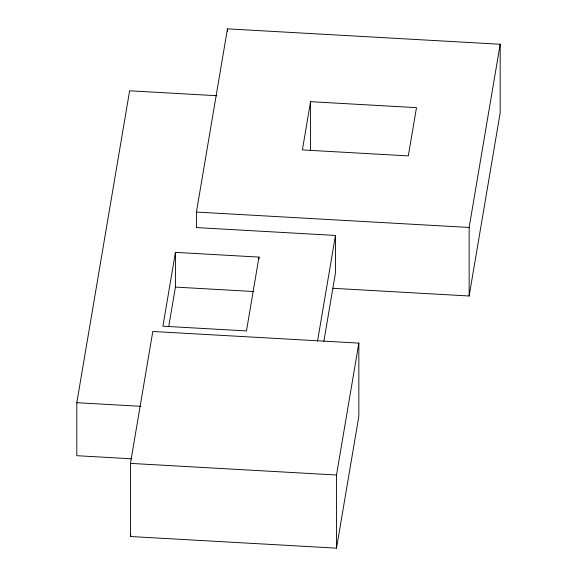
<?xml version="1.0" encoding="UTF-8"?>
<svg xmlns="http://www.w3.org/2000/svg" width="577" height="577" viewBox="0 0 577 577"><rect width="100%" height="100%" fill="white"/><g stroke="black" fill="none" stroke-linecap="round" stroke-linejoin="round"><path stroke-width="0.87" d="M131.945 458.816L76.813 455.7L76.813 402.703L129.623 90.798L216.966 95.732M130.46 463.389L152.797 331.479L358.844 343.113L358.844 416.241L336.514 548.15L130.46 536.523L130.46 463.389L336.514 475.015L358.844 343.113M175.422 252.373L162.916 326.2L246.466 330.924L258.979 257.09L175.422 252.373L175.422 287.094L168.722 326.647M130.46 536.523L130.755 534.749M323.863 341.324L335.453 272.914L335.453 235.445L196.425 227.59L196.425 212.055L227.468 28.85L500.187 44.256L500.187 112.789L469.144 295.994L333.073 288.312M310.556 101.675L302.384 149.919L408.314 155.898L416.486 107.654L310.556 101.675L310.556 150.626M317.538 341.173L335.453 235.445M469.144 295.994L469.144 227.461L500.187 44.256M196.425 212.055L469.144 227.461M175.422 287.094L253.584 291.515M76.813 402.703L140.838 406.316M336.514 475.015L336.514 548.15M258.979 257.09L258.979 258.871M227.468 28.85L227.468 31.519"/></g></svg>
